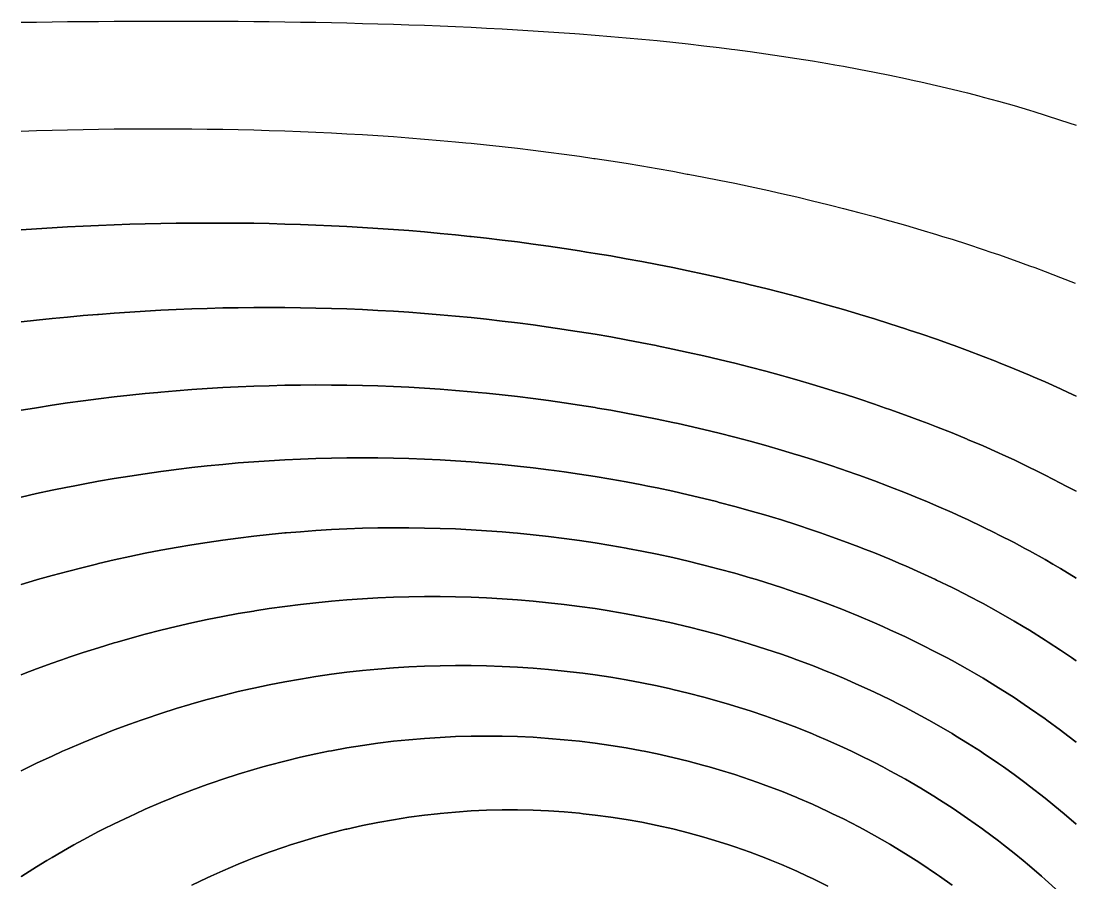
# Model space of a CAD drawing. Extents: x 1412622.5 to 1412673.9, y 4931530.8 to 4931599.9.
# Drawn here: x 1412622.45 to 1412633.95, y 4931564.62 to 4931574.02 of the extents above; entities that cross this region are included whole.
import ezdxf

# ---------------------------------------------------------------- set-up
doc = ezdxf.new("R2010")
doc.units = 0
doc.layers.add('line', color=2, linetype='CONTINUOUS')

msp = doc.modelspace()

# ---------------------------------------------------------------- linework, layer by layer
at = {"layer": 'line'}
for points in [[(1412622.454545, 4931574.003754), (1412622.623824, 4931574.006159), (1412622.793103, 4931574.008305), (1412622.962382, 4931574.010212), (1412623.131661, 4931574.011851), (1412623.30094, 4931574.013246), (1412623.470219, 4931574.014381), (1412623.639498, 4931574.015254), (1412623.808777, 4931574.015862), (1412623.978056, 4931574.016211), (1412624.147335, 4931574.016257), (1412624.316614, 4931574.016034), (1412624.485893, 4931574.015522), (1412624.655172, 4931574.014699), (1412624.824451, 4931574.013564), (1412624.99373, 4931574.012113), (1412625.163009, 4931574.010321), (1412625.332288, 4931574.008167), (1412625.501567, 4931574.00566), (1412625.670846, 4931574.00278), (1412625.840125, 4931573.999496), (1412626.009404, 4931573.995813), (1412626.178683, 4931573.991687), (1412626.347962, 4931573.987114), (1412626.517241, 4931573.982068), (1412626.68652, 4931573.976544), (1412626.855799, 4931573.97051), (1412627.025078, 4931573.963922), (1412627.194357, 4931573.956794), (1412627.363636, 4931573.949071), (1412627.532915, 4931573.940731), (1412627.702194, 4931573.931744), (1412627.871473, 4931573.922097), (1412628.040752, 4931573.911724), (1412628.210031, 4931573.900632), (1412628.37931, 4931573.888752), (1412628.497213, 4931573.879953), (1412628.548589, 4931573.876236), (1412628.717868, 4931573.863344), (1412628.887147, 4931573.849643), (1412629.056426, 4931573.835056), (1412629.225705, 4931573.819576), (1412629.394984, 4931573.803129), (1412629.564263, 4931573.7857), (1412629.733542, 4931573.76721), (1412629.902821, 4931573.747595), (1412630.0721, 4931573.726821), (1412630.203615, 4931573.70979), (1412630.241379, 4931573.705077), (1412630.410658, 4931573.683129), (1412630.579937, 4931573.659933), (1412630.749216, 4931573.635386), (1412630.918495, 4931573.609431), (1412631.087774, 4931573.581999), (1412631.257053, 4931573.552963), (1412631.331508, 4931573.539627), (1412631.426332, 4931573.523323), (1412631.595611, 4931573.492873), (1412631.76489, 4931573.460674), (1412631.934169, 4931573.426585), (1412632.103448, 4931573.390485), (1412632.197459, 4931573.369464), (1412632.272727, 4931573.353325), (1412632.442006, 4931573.315389), (1412632.611285, 4931573.275174), (1412632.780564, 4931573.232482), (1412632.905235, 4931573.199301), (1412632.949843, 4931573.18791), (1412633.119122, 4931573.142816), (1412633.288401, 4931573.09484), (1412633.45768, 4931573.043757), (1412633.50398, 4931573.029138), (1412633.626959, 4931572.991826), (1412633.796238, 4931572.937404), (1412633.965517, 4931572.879304)], [(1412622.454545, 4931572.817019), (1412622.623824, 4931572.822438), (1412622.793103, 4931572.827224), (1412622.962382, 4931572.831373), (1412623.131661, 4931572.834888), (1412623.30094, 4931572.837752), (1412623.470219, 4931572.839973), (1412623.639498, 4931572.841527), (1412623.808777, 4931572.842418), (1412623.978056, 4931572.842637), (1412624.147335, 4931572.842155), (1412624.316614, 4931572.840991), (1412624.485893, 4931572.839117), (1412624.655172, 4931572.836512), (1412624.824451, 4931572.833179), (1412624.99373, 4931572.829094), (1412625.163009, 4931572.824237), (1412625.332288, 4931572.818614), (1412625.501567, 4931572.812187), (1412625.670846, 4931572.804944), (1412625.840125, 4931572.796872), (1412626.009404, 4931572.787944), (1412626.178683, 4931572.778152), (1412626.347962, 4931572.767468), (1412626.517241, 4931572.755865), (1412626.68652, 4931572.743315), (1412626.855799, 4931572.729813), (1412627.025078, 4931572.715321), (1412627.194357, 4931572.699813), (1412627.307151, 4931572.688811), (1412627.363636, 4931572.683442), (1412627.532915, 4931572.666404), (1412627.702194, 4931572.648334), (1412627.871473, 4931572.629199), (1412628.040752, 4931572.608962), (1412628.210031, 4931572.587612), (1412628.37931, 4931572.565112), (1412628.548589, 4931572.541424), (1412628.703441, 4931572.518648), (1412628.717868, 4931572.516583), (1412628.887147, 4931572.491394), (1412629.056426, 4931572.464995), (1412629.225705, 4931572.437358), (1412629.394984, 4931572.408427), (1412629.564263, 4931572.378176), (1412629.723407, 4931572.348485), (1412629.733542, 4931572.346645), (1412629.902821, 4931572.314939), (1412630.0721, 4931572.281886), (1412630.241379, 4931572.247417), (1412630.410658, 4931572.211496), (1412630.560922, 4931572.178322), (1412630.579937, 4931572.174236), (1412630.749216, 4931572.136859), (1412630.918495, 4931572.097955), (1412631.087774, 4931572.057453), (1412631.257053, 4931572.01529), (1412631.284951, 4931572.008159), (1412631.426332, 4931571.972947), (1412631.595611, 4931571.929186), (1412631.76489, 4931571.883654), (1412631.927974, 4931571.837995), (1412631.934169, 4931571.836302), (1412632.103448, 4931571.788957), (1412632.272727, 4931571.739643), (1412632.442006, 4931571.688253), (1412632.507262, 4931571.667832), (1412632.611285, 4931571.635999), (1412632.780564, 4931571.582359), (1412632.949843, 4931571.526357), (1412633.033674, 4931571.497669), (1412633.119122, 4931571.469004), (1412633.288401, 4931571.410207), (1412633.45768, 4931571.348671), (1412633.514051, 4931571.327506), (1412633.626959, 4931571.285836), (1412633.796238, 4931571.220785), (1412633.953639, 4931571.157343)], [(1412627.351938, 4931571.667832), (1412627.194357, 4931571.684394), (1412627.025078, 4931571.700961), (1412626.855799, 4931571.716318), (1412626.68652, 4931571.730494), (1412626.517241, 4931571.743491), (1412626.347962, 4931571.755344), (1412626.178683, 4931571.766055), (1412626.009404, 4931571.775656), (1412625.840125, 4931571.784141), (1412625.670846, 4931571.791552), (1412625.501567, 4931571.797886), (1412625.332288, 4931571.80316), (1412625.163009, 4931571.807384), (1412624.99373, 4931571.810584), (1412624.824451, 4931571.812747), (1412624.655172, 4931571.813913), (1412624.485893, 4931571.814054), (1412624.316614, 4931571.813226), (1412624.147335, 4931571.811403), (1412623.978056, 4931571.8086), (1412623.808777, 4931571.804842), (1412623.639498, 4931571.800118), (1412623.470219, 4931571.794434), (1412623.30094, 4931571.787811), (1412623.131661, 4931571.78025), (1412622.962382, 4931571.771749), (1412622.793103, 4931571.762315), (1412622.623824, 4931571.751957), (1412622.454545, 4931571.74068), (1412622.623824, 4931571.751957), (1412622.793103, 4931571.762315), (1412622.962382, 4931571.771749), (1412623.131661, 4931571.78025), (1412623.30094, 4931571.787811), (1412623.470219, 4931571.794434), (1412623.639498, 4931571.800118), (1412623.808777, 4931571.804842), (1412623.978056, 4931571.8086), (1412624.147335, 4931571.811403), (1412624.316614, 4931571.813226), (1412624.485893, 4931571.814054), (1412624.655172, 4931571.813913), (1412624.824451, 4931571.812747), (1412624.99373, 4931571.810584), (1412625.163009, 4931571.807384), (1412625.332288, 4931571.80316), (1412625.501567, 4931571.797886), (1412625.670846, 4931571.791552), (1412625.840125, 4931571.784141), (1412626.009404, 4931571.775656), (1412626.178683, 4931571.766055), (1412626.347962, 4931571.755344), (1412626.517241, 4931571.743491), (1412626.68652, 4931571.730494), (1412626.855799, 4931571.716318), (1412627.025078, 4931571.700961), (1412627.194357, 4931571.684394), (1412627.351938, 4931571.667832)], [(1412627.351938, 4931571.667832), (1412627.363636, 4931571.66663), (1412627.532915, 4931571.648047), (1412627.702194, 4931571.628246), (1412627.871473, 4931571.6072), (1412628.040752, 4931571.584893), (1412628.210031, 4931571.561284), (1412628.37931, 4931571.536359), (1412628.548589, 4931571.510087), (1412628.624836, 4931571.497669), (1412628.717868, 4931571.482844), (1412628.887147, 4931571.454602), (1412629.056426, 4931571.424991), (1412629.225705, 4931571.393967), (1412629.394984, 4931571.361495), (1412629.564263, 4931571.32755), (1412629.564476, 4931571.327506), (1412629.733542, 4931571.293107), (1412629.902821, 4931571.257169), (1412630.0721, 4931571.219713), (1412630.241379, 4931571.180665), (1412630.338828, 4931571.157343), (1412630.410658, 4931571.140479), (1412630.579937, 4931571.099371), (1412630.749216, 4931571.056587), (1412630.918495, 4931571.012078), (1412631.010029, 4931570.987179), (1412631.087774, 4931570.966398), (1412631.257053, 4931570.919645), (1412631.426332, 4931570.871023), (1412631.595611, 4931570.820436), (1412631.606763, 4931570.817016), (1412631.76489, 4931570.769257), (1412631.934169, 4931570.716113), (1412632.103448, 4931570.660803), (1412632.144954, 4931570.646853), (1412632.272727, 4931570.604463), (1412632.442006, 4931570.546196), (1412632.611285, 4931570.485487), (1412632.635171, 4931570.47669), (1412632.780564, 4931570.423707), (1412632.949843, 4931570.359516), (1412633.084206, 4931570.306527), (1412633.119122, 4931570.292869), (1412633.288401, 4931570.224723), (1412633.45768, 4931570.153475), (1412633.497148, 4931570.136364), (1412633.626959, 4931570.080396), (1412633.796238, 4931570.00432), (1412633.878038, 4931569.9662), (1412633.965517, 4931569.925563)], [(1412633.965517, 4931569.925563), (1412633.878038, 4931569.9662), (1412633.796238, 4931570.00432), (1412633.626959, 4931570.080396), (1412633.497148, 4931570.136364), (1412633.45768, 4931570.153475), (1412633.288401, 4931570.224723), (1412633.119122, 4931570.292869), (1412633.084206, 4931570.306527), (1412632.949843, 4931570.359516), (1412632.780564, 4931570.423707), (1412632.635171, 4931570.47669), (1412632.611285, 4931570.485487), (1412632.442006, 4931570.546196), (1412632.272727, 4931570.604463), (1412632.144954, 4931570.646853), (1412632.103448, 4931570.660803), (1412631.934169, 4931570.716113), (1412631.76489, 4931570.769257), (1412631.606763, 4931570.817016), (1412631.595611, 4931570.820436), (1412631.426332, 4931570.871023), (1412631.257053, 4931570.919645), (1412631.087774, 4931570.966398), (1412631.010029, 4931570.987179), (1412630.918495, 4931571.012078), (1412630.749216, 4931571.056587), (1412630.579937, 4931571.099371), (1412630.410658, 4931571.140479), (1412630.338828, 4931571.157343), (1412630.241379, 4931571.180665), (1412630.0721, 4931571.219713), (1412629.902821, 4931571.257169), (1412629.733542, 4931571.293107), (1412629.564476, 4931571.327506), (1412629.564263, 4931571.32755), (1412629.394984, 4931571.361495), (1412629.225705, 4931571.393967), (1412629.056426, 4931571.424991), (1412628.887147, 4931571.454602), (1412628.717868, 4931571.482844), (1412628.624836, 4931571.497669), (1412628.548589, 4931571.510087), (1412628.37931, 4931571.536359), (1412628.210031, 4931571.561284), (1412628.040752, 4931571.584893), (1412627.871473, 4931571.6072), (1412627.702194, 4931571.628246), (1412627.532915, 4931571.648047), (1412627.363636, 4931571.66663), (1412627.351938, 4931571.667832)], [(1412623.289644, 4931570.817016), (1412623.30094, 4931570.817954), (1412623.470219, 4931570.830898), (1412623.639498, 4931570.842634), (1412623.808777, 4931570.853155), (1412623.978056, 4931570.862444), (1412624.147335, 4931570.870508), (1412624.316614, 4931570.877345), (1412624.485893, 4931570.882947), (1412624.655172, 4931570.887304), (1412624.824451, 4931570.890412), (1412624.99373, 4931570.892262), (1412625.163009, 4931570.892856), (1412625.332288, 4931570.892179), (1412625.501567, 4931570.890222), (1412625.670846, 4931570.886982), (1412625.840125, 4931570.882441), (1412626.009404, 4931570.876598), (1412626.178683, 4931570.869448), (1412626.347962, 4931570.860959), (1412626.517241, 4931570.851135), (1412626.68652, 4931570.839958), (1412626.855799, 4931570.827418), (1412626.982245, 4931570.817016), (1412627.025078, 4931570.813557), (1412627.194357, 4931570.798509), (1412627.363636, 4931570.782094), (1412627.532915, 4931570.764286), (1412627.702194, 4931570.745066), (1412627.871473, 4931570.724415), (1412628.040752, 4931570.70233), (1412628.210031, 4931570.678762), (1412628.37931, 4931570.65371), (1412628.423064, 4931570.646853), (1412628.548589, 4931570.627514), (1412628.717868, 4931570.59997), (1412628.887147, 4931570.570895), (1412629.056426, 4931570.540275), (1412629.225705, 4931570.508064), (1412629.382733, 4931570.47669), (1412629.394984, 4931570.47428), (1412629.564263, 4931570.439516), (1412629.733542, 4931570.403119), (1412629.902821, 4931570.365033), (1412630.0721, 4931570.325205), (1412630.148392, 4931570.306527), (1412630.241379, 4931570.284066), (1412630.410658, 4931570.241543), (1412630.579937, 4931570.197175), (1412630.749216, 4931570.150907), (1412630.800601, 4931570.136364), (1412630.918495, 4931570.103372), (1412631.087774, 4931570.054151), (1412631.257053, 4931570.002868), (1412631.373645, 4931569.9662), (1412631.426332, 4931569.949785), (1412631.595611, 4931569.895269), (1412631.76489, 4931569.838478), (1412631.886739, 4931569.796037), (1412631.934169, 4931569.779635), (1412632.103448, 4931569.719201), (1412632.272727, 4931569.656203), (1412632.351518, 4931569.625874), (1412632.442006, 4931569.591204), (1412632.611285, 4931569.524), (1412632.776221, 4931569.455711), (1412632.780564, 4931569.453917), (1412632.949843, 4931569.38204), (1412633.119122, 4931569.306968), (1412633.165924, 4931569.285548), (1412633.288401, 4931569.229483), (1412633.45768, 4931569.148827), (1412633.52551, 4931569.115385), (1412633.626959, 4931569.065247), (1412633.796238, 4931568.978288), (1412633.858425, 4931568.945221), (1412633.965517, 4931568.888012)], [(1412633.965517, 4931568.888012), (1412633.858425, 4931568.945221), (1412633.796238, 4931568.978288), (1412633.626959, 4931569.065247), (1412633.52551, 4931569.115385), (1412633.45768, 4931569.148827), (1412633.288401, 4931569.229483), (1412633.165924, 4931569.285548), (1412633.119122, 4931569.306968), (1412632.949843, 4931569.38204), (1412632.780564, 4931569.453917), (1412632.776221, 4931569.455711), (1412632.611285, 4931569.524), (1412632.442006, 4931569.591204), (1412632.351518, 4931569.625874), (1412632.272727, 4931569.656203), (1412632.103448, 4931569.719201), (1412631.934169, 4931569.779635), (1412631.886739, 4931569.796037), (1412631.76489, 4931569.838478), (1412631.595611, 4931569.895269), (1412631.426332, 4931569.949785), (1412631.373645, 4931569.9662), (1412631.257053, 4931570.002868), (1412631.087774, 4931570.054151), (1412630.918495, 4931570.103372), (1412630.800601, 4931570.136364), (1412630.749216, 4931570.150907), (1412630.579937, 4931570.197175), (1412630.410658, 4931570.241543), (1412630.241379, 4931570.284066), (1412630.148392, 4931570.306527), (1412630.0721, 4931570.325205), (1412629.902821, 4931570.365033), (1412629.733542, 4931570.403119), (1412629.564263, 4931570.439516), (1412629.394984, 4931570.47428), (1412629.382733, 4931570.47669), (1412629.225705, 4931570.508064), (1412629.056426, 4931570.540275), (1412628.887147, 4931570.570895), (1412628.717868, 4931570.59997), (1412628.548589, 4931570.627514), (1412628.423064, 4931570.646853), (1412628.37931, 4931570.65371), (1412628.210031, 4931570.678762), (1412628.040752, 4931570.70233), (1412627.871473, 4931570.724415), (1412627.702194, 4931570.745066), (1412627.532915, 4931570.764286), (1412627.363636, 4931570.782094), (1412627.194357, 4931570.798509), (1412627.025078, 4931570.813557), (1412626.982245, 4931570.817016), (1412626.855799, 4931570.827418), (1412626.68652, 4931570.839958), (1412626.517241, 4931570.851135), (1412626.347962, 4931570.860959), (1412626.178683, 4931570.869448), (1412626.009404, 4931570.876598), (1412625.840125, 4931570.882441), (1412625.670846, 4931570.886982), (1412625.501567, 4931570.890222), (1412625.332288, 4931570.892179), (1412625.163009, 4931570.892856), (1412624.99373, 4931570.892262), (1412624.824451, 4931570.890412), (1412624.655172, 4931570.887304), (1412624.485893, 4931570.882947), (1412624.316614, 4931570.877345), (1412624.147335, 4931570.870508), (1412623.978056, 4931570.862444), (1412623.808777, 4931570.853155), (1412623.639498, 4931570.842634), (1412623.470219, 4931570.830898), (1412623.30094, 4931570.817954), (1412623.289644, 4931570.817016)], [(1412623.289644, 4931570.817016), (1412623.131661, 4931570.803911), (1412622.962382, 4931570.788685), (1412622.793103, 4931570.772245), (1412622.623824, 4931570.754599), (1412622.454545, 4931570.735761), (1412622.623824, 4931570.754599), (1412622.793103, 4931570.772245), (1412622.962382, 4931570.788685), (1412623.131661, 4931570.803911), (1412623.289644, 4931570.817016)], [(1412623.946192, 4931569.9662), (1412623.978056, 4931569.969202), (1412624.147335, 4931569.983792), (1412624.316614, 4931569.996878), (1412624.485893, 4931570.00847), (1412624.655172, 4931570.018575), (1412624.824451, 4931570.027175), (1412624.99373, 4931570.034276), (1412625.163009, 4931570.039884), (1412625.332288, 4931570.043971), (1412625.501567, 4931570.046555), (1412625.670846, 4931570.047617), (1412625.840125, 4931570.047166), (1412626.009404, 4931570.045189), (1412626.178683, 4931570.041677), (1412626.347962, 4931570.036629), (1412626.517241, 4931570.030038), (1412626.68652, 4931570.021887), (1412626.855799, 4931570.012168), (1412627.025078, 4931570.000889), (1412627.194357, 4931569.988012), (1412627.363636, 4931569.973545), (1412627.440834, 4931569.9662), (1412627.532915, 4931569.957562), (1412627.702194, 4931569.940085), (1412627.871473, 4931569.920986), (1412628.040752, 4931569.900257), (1412628.210031, 4931569.87788), (1412628.37931, 4931569.85384), (1412628.548589, 4931569.828102), (1412628.717868, 4931569.80064), (1412628.744582, 4931569.796037), (1412628.887147, 4931569.771765), (1412629.056426, 4931569.741226), (1412629.225705, 4931569.708917), (1412629.394984, 4931569.674804), (1412629.564263, 4931569.638843), (1412629.622441, 4931569.625874), (1412629.733542, 4931569.601351), (1412629.902821, 4931569.562145), (1412630.0721, 4931569.521015), (1412630.241379, 4931569.477884), (1412630.324744, 4931569.455711), (1412630.410658, 4931569.433035), (1412630.579937, 4931569.386426), (1412630.749216, 4931569.337685), (1412630.918495, 4931569.286743), (1412630.922328, 4931569.285548), (1412631.087774, 4931569.234235), (1412631.257053, 4931569.179425), (1412631.426332, 4931569.122199), (1412631.445817, 4931569.115385), (1412631.595611, 4931569.063156), (1412631.76489, 4931569.001638), (1412631.913827, 4931568.945221), (1412631.934169, 4931568.937526), (1412632.103448, 4931568.871347), (1412632.272727, 4931568.802277), (1412632.337136, 4931568.775058), (1412632.442006, 4931568.730692), (1412632.611285, 4931568.656275), (1412632.723699, 4931568.604895), (1412632.780564, 4931568.578826), (1412632.949843, 4931568.498506), (1412633.078874, 4931568.434732), (1412633.119122, 4931568.414735), (1412633.288401, 4931568.327817), (1412633.406715, 4931568.264569), (1412633.45768, 4931568.237128), (1412633.626959, 4931568.142823), (1412633.710677, 4931568.094406), (1412633.796238, 4931568.044461), (1412633.965517, 4931567.941817)], [(1412633.965517, 4931567.941817), (1412633.796238, 4931568.044461), (1412633.710677, 4931568.094406), (1412633.626959, 4931568.142823), (1412633.45768, 4931568.237128), (1412633.406715, 4931568.264569), (1412633.288401, 4931568.327817), (1412633.119122, 4931568.414735), (1412633.078874, 4931568.434732), (1412632.949843, 4931568.498506), (1412632.780564, 4931568.578826), (1412632.723699, 4931568.604895), (1412632.611285, 4931568.656275), (1412632.442006, 4931568.730692), (1412632.337136, 4931568.775058), (1412632.272727, 4931568.802277), (1412632.103448, 4931568.871347), (1412631.934169, 4931568.937526), (1412631.913827, 4931568.945221), (1412631.76489, 4931569.001638), (1412631.595611, 4931569.063156), (1412631.445817, 4931569.115385), (1412631.426332, 4931569.122199), (1412631.257053, 4931569.179425), (1412631.087774, 4931569.234235), (1412630.922328, 4931569.285548), (1412630.918495, 4931569.286743), (1412630.749216, 4931569.337685), (1412630.579937, 4931569.386426), (1412630.410658, 4931569.433035), (1412630.324744, 4931569.455711), (1412630.241379, 4931569.477884), (1412630.0721, 4931569.521015), (1412629.902821, 4931569.562145), (1412629.733542, 4931569.601351), (1412629.622441, 4931569.625874), (1412629.564263, 4931569.638843), (1412629.394984, 4931569.674804), (1412629.225705, 4931569.708917), (1412629.056426, 4931569.741226), (1412628.887147, 4931569.771765), (1412628.744582, 4931569.796037), (1412628.717868, 4931569.80064), (1412628.548589, 4931569.828102), (1412628.37931, 4931569.85384), (1412628.210031, 4931569.87788), (1412628.040752, 4931569.900257), (1412627.871473, 4931569.920986), (1412627.702194, 4931569.940085), (1412627.532915, 4931569.957562), (1412627.440834, 4931569.9662), (1412627.363636, 4931569.973545), (1412627.194357, 4931569.988012), (1412627.025078, 4931570.000889), (1412626.855799, 4931570.012168), (1412626.68652, 4931570.021887), (1412626.517241, 4931570.030038), (1412626.347962, 4931570.036629), (1412626.178683, 4931570.041677), (1412626.009404, 4931570.045189), (1412625.840125, 4931570.047166), (1412625.670846, 4931570.047617), (1412625.501567, 4931570.046555), (1412625.332288, 4931570.043971), (1412625.163009, 4931570.039884), (1412624.99373, 4931570.034276), (1412624.824451, 4931570.027175), (1412624.655172, 4931570.018575), (1412624.485893, 4931570.00847), (1412624.316614, 4931569.996878), (1412624.147335, 4931569.983792), (1412623.978056, 4931569.969202), (1412623.946192, 4931569.9662)], [(1412623.946192, 4931569.9662), (1412623.808777, 4931569.953217), (1412623.639498, 4931569.935749), (1412623.470219, 4931569.91681), (1412623.30094, 4931569.896376), (1412623.131661, 4931569.874452), (1412622.962382, 4931569.851056), (1412622.793103, 4931569.826174), (1412622.623824, 4931569.799809), (1412622.600677, 4931569.796037), (1412622.454545, 4931569.772047), (1412622.600677, 4931569.796037), (1412622.623824, 4931569.799809), (1412622.793103, 4931569.826174), (1412622.962382, 4931569.851056), (1412623.131661, 4931569.874452), (1412623.30094, 4931569.896376), (1412623.470219, 4931569.91681), (1412623.639498, 4931569.935749), (1412623.808777, 4931569.953217), (1412623.946192, 4931569.9662)], [(1412624.06704, 4931569.115385), (1412624.147335, 4931569.125831), (1412624.316614, 4931569.146189), (1412624.485893, 4931569.164793), (1412624.655172, 4931569.181612), (1412624.824451, 4931569.196669), (1412624.99373, 4931569.209961), (1412625.163009, 4931569.221484), (1412625.332288, 4931569.231228), (1412625.501567, 4931569.23921), (1412625.670846, 4931569.245426), (1412625.840125, 4931569.249866), (1412626.009404, 4931569.252535), (1412626.178683, 4931569.253427), (1412626.347962, 4931569.252544), (1412626.517241, 4931569.249877), (1412626.68652, 4931569.245431), (1412626.855799, 4931569.239189), (1412627.025078, 4931569.231154), (1412627.194357, 4931569.221308), (1412627.363636, 4931569.209653), (1412627.532915, 4931569.196181), (1412627.702194, 4931569.18087), (1412627.871473, 4931569.163705), (1412628.040752, 4931569.144675), (1412628.210031, 4931569.123775), (1412628.272243, 4931569.115385), (1412628.37931, 4931569.101069), (1412628.548589, 4931569.076532), (1412628.717868, 4931569.050079), (1412628.887147, 4931569.021669), (1412629.056426, 4931568.991287), (1412629.225705, 4931568.958892), (1412629.292986, 4931568.945221), (1412629.394984, 4931568.924628), (1412629.564263, 4931568.888411), (1412629.733542, 4931568.850099), (1412629.902821, 4931568.809638), (1412630.040176, 4931568.775058), (1412630.0721, 4931568.767055), (1412630.241379, 4931568.722521), (1412630.410658, 4931568.675712), (1412630.579937, 4931568.626554), (1412630.651276, 4931568.604895), (1412630.749216, 4931568.575216), (1412630.918495, 4931568.521585), (1412631.087774, 4931568.465406), (1412631.176387, 4931568.434732), (1412631.257053, 4931568.406803), (1412631.426332, 4931568.345727), (1412631.595611, 4931568.281842), (1412631.639679, 4931568.264569), (1412631.76489, 4931568.215372), (1412631.934169, 4931568.146008), (1412632.055, 4931568.094406), (1412632.103448, 4931568.073628), (1412632.272727, 4931567.998319), (1412632.43211, 4931567.924242), (1412632.442006, 4931567.919615), (1412632.611285, 4931567.837781), (1412632.776923, 4931567.754079), (1412632.780564, 4931567.752225), (1412632.949843, 4931567.663214), (1412633.094303, 4931567.583916), (1412633.119122, 4931567.57016), (1412633.288401, 4931567.473172), (1412633.388123, 4931567.413753), (1412633.45768, 4931567.371829), (1412633.626959, 4931567.265965), (1412633.661575, 4931567.24359), (1412633.796238, 4931567.155376), (1412633.916657, 4931567.073427), (1412633.965517, 4931567.03969)], [(1412633.965517, 4931567.03969), (1412633.916657, 4931567.073427), (1412633.796238, 4931567.155376), (1412633.661575, 4931567.24359), (1412633.626959, 4931567.265965), (1412633.45768, 4931567.371829), (1412633.388123, 4931567.413753), (1412633.288401, 4931567.473172), (1412633.119122, 4931567.57016), (1412633.094303, 4931567.583916), (1412632.949843, 4931567.663214), (1412632.780564, 4931567.752225), (1412632.776923, 4931567.754079), (1412632.611285, 4931567.837781), (1412632.442006, 4931567.919615), (1412632.43211, 4931567.924242), (1412632.272727, 4931567.998319), (1412632.103448, 4931568.073628), (1412632.055, 4931568.094406), (1412631.934169, 4931568.146008), (1412631.76489, 4931568.215372), (1412631.639679, 4931568.264569), (1412631.595611, 4931568.281842), (1412631.426332, 4931568.345727), (1412631.257053, 4931568.406803), (1412631.176387, 4931568.434732), (1412631.087774, 4931568.465406), (1412630.918495, 4931568.521585), (1412630.749216, 4931568.575216), (1412630.651276, 4931568.604895), (1412630.579937, 4931568.626554), (1412630.410658, 4931568.675712), (1412630.241379, 4931568.722521), (1412630.0721, 4931568.767055), (1412630.040176, 4931568.775058), (1412629.902821, 4931568.809638), (1412629.733542, 4931568.850099), (1412629.564263, 4931568.888411), (1412629.394984, 4931568.924628), (1412629.292986, 4931568.945221), (1412629.225705, 4931568.958892), (1412629.056426, 4931568.991287), (1412628.887147, 4931569.021669), (1412628.717868, 4931569.050079), (1412628.548589, 4931569.076532), (1412628.37931, 4931569.101069), (1412628.272243, 4931569.115385), (1412628.210031, 4931569.123775), (1412628.040752, 4931569.144675), (1412627.871473, 4931569.163705), (1412627.702194, 4931569.18087), (1412627.532915, 4931569.196181), (1412627.363636, 4931569.209653), (1412627.194357, 4931569.221308), (1412627.025078, 4931569.231154), (1412626.855799, 4931569.239189), (1412626.68652, 4931569.245431), (1412626.517241, 4931569.249877), (1412626.347962, 4931569.252544), (1412626.178683, 4931569.253427), (1412626.009404, 4931569.252535), (1412625.840125, 4931569.249866), (1412625.670846, 4931569.245426), (1412625.501567, 4931569.23921), (1412625.332288, 4931569.231228), (1412625.163009, 4931569.221484), (1412624.99373, 4931569.209961), (1412624.824451, 4931569.196669), (1412624.655172, 4931569.181612), (1412624.485893, 4931569.164793), (1412624.316614, 4931569.146189), (1412624.147335, 4931569.125831), (1412624.06704, 4931569.115385)], [(1412624.06704, 4931569.115385), (1412623.978056, 4931569.103713), (1412623.808777, 4931569.07983), (1412623.639498, 4931569.054177), (1412623.470219, 4931569.026744), (1412623.30094, 4931568.997524), (1412623.131661, 4931568.966544), (1412623.021122, 4931568.945221), (1412622.962382, 4931568.933763), (1412622.793103, 4931568.899205), (1412622.623824, 4931568.862853), (1412622.454545, 4931568.824716), (1412622.623824, 4931568.862853), (1412622.793103, 4931568.899205), (1412622.962382, 4931568.933763), (1412623.021122, 4931568.945221), (1412623.131661, 4931568.966544), (1412623.30094, 4931568.997524), (1412623.470219, 4931569.026744), (1412623.639498, 4931569.054177), (1412623.808777, 4931569.07983), (1412623.978056, 4931569.103713), (1412624.06704, 4931569.115385)], [(1412625.348342, 4931568.434732), (1412625.332288, 4931568.43337), (1412625.163009, 4931568.417056), (1412624.99373, 4931568.398674), (1412624.824451, 4931568.378211), (1412624.655172, 4931568.35568), (1412624.485893, 4931568.331077), (1412624.316614, 4931568.304391), (1412624.147335, 4931568.27563), (1412624.086217, 4931568.264569), (1412623.978056, 4931568.244729), (1412623.808777, 4931568.211692), (1412623.639498, 4931568.176566), (1412623.470219, 4931568.139332), (1412623.30094, 4931568.100009), (1412623.277813, 4931568.094406), (1412623.131661, 4931568.058435), (1412622.962382, 4931568.014723), (1412622.793103, 4931567.968899), (1412622.635262, 4931567.924242), (1412622.623824, 4931567.92095), (1412622.454545, 4931567.870647), (1412622.623824, 4931567.92095), (1412622.635262, 4931567.924242), (1412622.793103, 4931567.968899), (1412622.962382, 4931568.014723), (1412623.131661, 4931568.058435), (1412623.277813, 4931568.094406), (1412623.30094, 4931568.100009), (1412623.470219, 4931568.139332), (1412623.639498, 4931568.176566), (1412623.808777, 4931568.211692), (1412623.978056, 4931568.244729), (1412624.086217, 4931568.264569), (1412624.147335, 4931568.27563), (1412624.316614, 4931568.304391), (1412624.485893, 4931568.331077), (1412624.655172, 4931568.35568), (1412624.824451, 4931568.378211), (1412624.99373, 4931568.398674), (1412625.163009, 4931568.417056), (1412625.332288, 4931568.43337), (1412625.348342, 4931568.434732)], [(1412625.348342, 4931568.434732), (1412625.501567, 4931568.447612), (1412625.670846, 4931568.459794), (1412625.840125, 4931568.46992), (1412626.009404, 4931568.477982), (1412626.178683, 4931568.483988), (1412626.347962, 4931568.487939), (1412626.517241, 4931568.489834), (1412626.68652, 4931568.489664), (1412626.855799, 4931568.487436), (1412627.025078, 4931568.483133), (1412627.194357, 4931568.476765), (1412627.363636, 4931568.468308), (1412627.532915, 4931568.457777), (1412627.702194, 4931568.445141), (1412627.82152, 4931568.434732), (1412627.871473, 4931568.430398), (1412628.040752, 4931568.413572), (1412628.210031, 4931568.394624), (1412628.37931, 4931568.373531), (1412628.548589, 4931568.350271), (1412628.717868, 4931568.324828), (1412628.887147, 4931568.29717), (1412629.056426, 4931568.267275), (1412629.070667, 4931568.264569), (1412629.225705, 4931568.235188), (1412629.394984, 4931568.200829), (1412629.564263, 4931568.16413), (1412629.733542, 4931568.125063), (1412629.858689, 4931568.094406), (1412629.902821, 4931568.083602), (1412630.0721, 4931568.039775), (1412630.241379, 4931567.993443), (1412630.410658, 4931567.944521), (1412630.477416, 4931567.924242), (1412630.579937, 4931567.893051), (1412630.749216, 4931567.838927), (1412630.918495, 4931567.782029), (1412630.997903, 4931567.754079), (1412631.087774, 4931567.722334), (1412631.257053, 4931567.659761), (1412631.426332, 4931567.594141), (1412631.451659, 4931567.583916), (1412631.595611, 4931567.52547), (1412631.76489, 4931567.453558), (1412631.854742, 4931567.413753), (1412631.934169, 4931567.378306), (1412632.103448, 4931567.299591), (1412632.21889, 4931567.24359), (1412632.272727, 4931567.217237), (1412632.442006, 4931567.131125), (1412632.550848, 4931567.073427), (1412632.611285, 4931567.041044), (1412632.780564, 4931566.946829), (1412632.855893, 4931566.903263), (1412632.949843, 4931566.84826), (1412633.119122, 4931566.745136), (1412633.13823, 4931566.7331), (1412633.288401, 4931566.637204), (1412633.400238, 4931566.562937), (1412633.45768, 4931566.524225), (1412633.626959, 4931566.405942), (1412633.645209, 4931566.392774), (1412633.796238, 4931566.282017), (1412633.874411, 4931566.222611), (1412633.965517, 4931566.152191)], [(1412633.965517, 4931566.152191), (1412633.874411, 4931566.222611), (1412633.796238, 4931566.282017), (1412633.645209, 4931566.392774), (1412633.626959, 4931566.405942), (1412633.45768, 4931566.524225), (1412633.400238, 4931566.562937), (1412633.288401, 4931566.637204), (1412633.13823, 4931566.7331), (1412633.119122, 4931566.745136), (1412632.949843, 4931566.84826), (1412632.855893, 4931566.903263), (1412632.780564, 4931566.946829), (1412632.611285, 4931567.041044), (1412632.550848, 4931567.073427), (1412632.442006, 4931567.131125), (1412632.272727, 4931567.217237), (1412632.21889, 4931567.24359), (1412632.103448, 4931567.299591), (1412631.934169, 4931567.378306), (1412631.854742, 4931567.413753), (1412631.76489, 4931567.453558), (1412631.595611, 4931567.52547), (1412631.451659, 4931567.583916), (1412631.426332, 4931567.594141), (1412631.257053, 4931567.659761), (1412631.087774, 4931567.722334), (1412630.997903, 4931567.754079), (1412630.918495, 4931567.782029), (1412630.749216, 4931567.838927), (1412630.579937, 4931567.893051), (1412630.477416, 4931567.924242), (1412630.410658, 4931567.944521), (1412630.241379, 4931567.993443), (1412630.0721, 4931568.039775), (1412629.902821, 4931568.083602), (1412629.858689, 4931568.094406), (1412629.733542, 4931568.125063), (1412629.564263, 4931568.16413), (1412629.394984, 4931568.200829), (1412629.225705, 4931568.235188), (1412629.070667, 4931568.264569), (1412629.056426, 4931568.267275), (1412628.887147, 4931568.29717), (1412628.717868, 4931568.324828), (1412628.548589, 4931568.350271), (1412628.37931, 4931568.373531), (1412628.210031, 4931568.394624), (1412628.040752, 4931568.413572), (1412627.871473, 4931568.430398), (1412627.82152, 4931568.434732), (1412627.702194, 4931568.445141), (1412627.532915, 4931568.457777), (1412627.363636, 4931568.468308), (1412627.194357, 4931568.476765), (1412627.025078, 4931568.483133), (1412626.855799, 4931568.487436), (1412626.68652, 4931568.489664), (1412626.517241, 4931568.489834), (1412626.347962, 4931568.487939), (1412626.178683, 4931568.483988), (1412626.009404, 4931568.477982), (1412625.840125, 4931568.46992), (1412625.670846, 4931568.459794), (1412625.501567, 4931568.447612), (1412625.348342, 4931568.434732)], [(1412625.004466, 4931567.583916), (1412625.163009, 4931567.608525), (1412625.332288, 4931567.63242), (1412625.501567, 4931567.653915), (1412625.670846, 4931567.673021), (1412625.840125, 4931567.689736), (1412626.009404, 4931567.704057), (1412626.178683, 4931567.715998), (1412626.347962, 4931567.725543), (1412626.517241, 4931567.732717), (1412626.68652, 4931567.737519), (1412626.855799, 4931567.739925), (1412627.025078, 4931567.739956), (1412627.194357, 4931567.737603), (1412627.363636, 4931567.732872), (1412627.532915, 4931567.725739), (1412627.702194, 4931567.716213), (1412627.871473, 4931567.704282), (1412628.040752, 4931567.689938), (1412628.210031, 4931567.67316), (1412628.37931, 4931567.653938), (1412628.548589, 4931567.632254), (1412628.717868, 4931567.608083), (1412628.871184, 4931567.583916), (1412628.887147, 4931567.581399), (1412629.056426, 4931567.552124), (1412629.225705, 4931567.520297), (1412629.394984, 4931567.485861), (1412629.564263, 4931567.448796), (1412629.713504, 4931567.413753), (1412629.733542, 4931567.409035), (1412629.902821, 4931567.366473), (1412630.0721, 4931567.321137), (1412630.241379, 4931567.272977), (1412630.338903, 4931567.24359), (1412630.410658, 4931567.221863), (1412630.579937, 4931567.167725), (1412630.749216, 4931567.110543), (1412630.853581, 4931567.073427), (1412630.918495, 4931567.050186), (1412631.087774, 4931566.986528), (1412631.257053, 4931566.919574), (1412631.296462, 4931566.903263), (1412631.426332, 4931566.849052), (1412631.595611, 4931566.774969), (1412631.687086, 4931566.7331), (1412631.76489, 4931566.697129), (1412631.934169, 4931566.615379), (1412632.038122, 4931566.562937), (1412632.103448, 4931566.529602), (1412632.272727, 4931566.439572), (1412632.357152, 4931566.392774), (1412632.442006, 4931566.34513), (1412632.611285, 4931566.246108), (1412632.649978, 4931566.222611), (1412632.780564, 4931566.142171), (1412632.920403, 4931566.052448), (1412632.949843, 4931566.033273), (1412633.119122, 4931565.918982), (1412633.171526, 4931565.882284), (1412633.288401, 4931565.799099), (1412633.406154, 4931565.712121), (1412633.45768, 4931565.673414), (1412633.626555, 4931565.541958), (1412633.626959, 4931565.541638), (1412633.796238, 4931565.403261), (1412633.833474, 4931565.371795), (1412633.965517, 4931565.258151)], [(1412633.965517, 4931565.258151), (1412633.833474, 4931565.371795), (1412633.796238, 4931565.403261), (1412633.626959, 4931565.541638), (1412633.626555, 4931565.541958), (1412633.45768, 4931565.673414), (1412633.406154, 4931565.712121), (1412633.288401, 4931565.799099), (1412633.171526, 4931565.882284), (1412633.119122, 4931565.918982), (1412632.949843, 4931566.033273), (1412632.920403, 4931566.052448), (1412632.780564, 4931566.142171), (1412632.649978, 4931566.222611), (1412632.611285, 4931566.246108), (1412632.442006, 4931566.34513), (1412632.357152, 4931566.392774), (1412632.272727, 4931566.439572), (1412632.103448, 4931566.529602), (1412632.038122, 4931566.562937), (1412631.934169, 4931566.615379), (1412631.76489, 4931566.697129), (1412631.687086, 4931566.7331), (1412631.595611, 4931566.774969), (1412631.426332, 4931566.849052), (1412631.296462, 4931566.903263), (1412631.257053, 4931566.919574), (1412631.087774, 4931566.986528), (1412630.918495, 4931567.050186), (1412630.853581, 4931567.073427), (1412630.749216, 4931567.110543), (1412630.579937, 4931567.167725), (1412630.410658, 4931567.221863), (1412630.338903, 4931567.24359), (1412630.241379, 4931567.272977), (1412630.0721, 4931567.321137), (1412629.902821, 4931567.366473), (1412629.733542, 4931567.409035), (1412629.713504, 4931567.413753), (1412629.564263, 4931567.448796), (1412629.394984, 4931567.485861), (1412629.225705, 4931567.520297), (1412629.056426, 4931567.552124), (1412628.887147, 4931567.581399), (1412628.871184, 4931567.583916), (1412628.717868, 4931567.608083), (1412628.548589, 4931567.632254), (1412628.37931, 4931567.653938), (1412628.210031, 4931567.67316), (1412628.040752, 4931567.689938), (1412627.871473, 4931567.704282), (1412627.702194, 4931567.716213), (1412627.532915, 4931567.725739), (1412627.363636, 4931567.732872), (1412627.194357, 4931567.737603), (1412627.025078, 4931567.739956), (1412626.855799, 4931567.739925), (1412626.68652, 4931567.737519), (1412626.517241, 4931567.732717), (1412626.347962, 4931567.725543), (1412626.178683, 4931567.715998), (1412626.009404, 4931567.704057), (1412625.840125, 4931567.689736), (1412625.670846, 4931567.673021), (1412625.501567, 4931567.653915), (1412625.332288, 4931567.63242), (1412625.163009, 4931567.608525), (1412625.004466, 4931567.583916)], [(1412625.004466, 4931567.583916), (1412624.99373, 4931567.582224), (1412624.824451, 4931567.553353), (1412624.655172, 4931567.522062), (1412624.485893, 4931567.488339), (1412624.316614, 4931567.452191), (1412624.147971, 4931567.413753), (1412624.147335, 4931567.413606), (1412623.978056, 4931567.372286), (1412623.808777, 4931567.328514), (1412623.639498, 4931567.2823), (1412623.504558, 4931567.24359), (1412623.470219, 4931567.233541), (1412623.30094, 4931567.181988), (1412623.131661, 4931567.127968), (1412622.968109, 4931567.073427), (1412622.962382, 4931567.071476), (1412622.793103, 4931567.01199), (1412622.623824, 4931566.950039), (1412622.500487, 4931566.903263), (1412622.454545, 4931566.88545), (1412622.500487, 4931566.903263), (1412622.623824, 4931566.950039), (1412622.793103, 4931567.01199), (1412622.962382, 4931567.071476), (1412622.968109, 4931567.073427), (1412623.131661, 4931567.127968), (1412623.30094, 4931567.181988), (1412623.470219, 4931567.233541), (1412623.504558, 4931567.24359), (1412623.639498, 4931567.2823), (1412623.808777, 4931567.328514), (1412623.978056, 4931567.372286), (1412624.147335, 4931567.413606), (1412624.147971, 4931567.413753), (1412624.316614, 4931567.452191), (1412624.485893, 4931567.488339), (1412624.655172, 4931567.522062), (1412624.824451, 4931567.553353), (1412624.99373, 4931567.582224), (1412625.004466, 4931567.583916)], [(1412625.924091, 4931566.903263), (1412626.009404, 4931566.914093), (1412626.178683, 4931566.932929), (1412626.347962, 4931566.94901), (1412626.517241, 4931566.962342), (1412626.68652, 4931566.972936), (1412626.855799, 4931566.980773), (1412627.025078, 4931566.985871), (1412627.194357, 4931566.988235), (1412627.363636, 4931566.987844), (1412627.532915, 4931566.984704), (1412627.702194, 4931566.978813), (1412627.871473, 4931566.970159), (1412628.040752, 4931566.958744), (1412628.210031, 4931566.944541), (1412628.37931, 4931566.927556), (1412628.548589, 4931566.907755), (1412628.582112, 4931566.903263), (1412628.717868, 4931566.885005), (1412628.887147, 4931566.859361), (1412629.056426, 4931566.830832), (1412629.225705, 4931566.799381), (1412629.394984, 4931566.764991), (1412629.539349, 4931566.7331), (1412629.564263, 4931566.727564), (1412629.733542, 4931566.686892), (1412629.902821, 4931566.643133), (1412630.0721, 4931566.596233), (1412630.184664, 4931566.562937), (1412630.241379, 4931566.546031), (1412630.410658, 4931566.49233), (1412630.579937, 4931566.435301), (1412630.699116, 4931566.392774), (1412630.749216, 4931566.374728), (1412630.918495, 4931566.31036), (1412631.087774, 4931566.242402), (1412631.134665, 4931566.222611), (1412631.257053, 4931566.170384), (1412631.426332, 4931566.094426), (1412631.515511, 4931566.052448), (1412631.595611, 4931566.014275), (1412631.76489, 4931565.929765), (1412631.855768, 4931565.882284), (1412631.934169, 4931565.840762), (1412632.103448, 4931565.747075), (1412632.163993, 4931565.712121), (1412632.272727, 4931565.648419), (1412632.442006, 4931565.54485), (1412632.446559, 4931565.541958), (1412632.611285, 4931565.435664), (1412632.7063, 4931565.371795), (1412632.780564, 4931565.321055), (1412632.948604, 4931565.201632), (1412632.949843, 4931565.200736), (1412633.119122, 4931565.074065), (1412633.174002, 4931565.031469), (1412633.288401, 4931564.941103), (1412633.385933, 4931564.861305), (1412633.45768, 4931564.801545), (1412633.58584, 4931564.691142), (1412633.626959, 4931564.655076), (1412633.774996, 4931564.520979)], [(1412633.774996, 4931564.520979), (1412633.626959, 4931564.655076), (1412633.58584, 4931564.691142), (1412633.45768, 4931564.801545), (1412633.385933, 4931564.861305), (1412633.288401, 4931564.941103), (1412633.174002, 4931565.031469), (1412633.119122, 4931565.074065), (1412632.949843, 4931565.200736), (1412632.948604, 4931565.201632), (1412632.780564, 4931565.321055), (1412632.7063, 4931565.371795), (1412632.611285, 4931565.435664), (1412632.446559, 4931565.541958), (1412632.442006, 4931565.54485), (1412632.272727, 4931565.648419), (1412632.163993, 4931565.712121), (1412632.103448, 4931565.747075), (1412631.934169, 4931565.840762), (1412631.855768, 4931565.882284), (1412631.76489, 4931565.929765), (1412631.595611, 4931566.014275), (1412631.515511, 4931566.052448), (1412631.426332, 4931566.094426), (1412631.257053, 4931566.170384), (1412631.134665, 4931566.222611), (1412631.087774, 4931566.242402), (1412630.918495, 4931566.31036), (1412630.749216, 4931566.374728), (1412630.699116, 4931566.392774), (1412630.579937, 4931566.435301), (1412630.410658, 4931566.49233), (1412630.241379, 4931566.546031), (1412630.184664, 4931566.562937), (1412630.0721, 4931566.596233), (1412629.902821, 4931566.643133), (1412629.733542, 4931566.686892), (1412629.564263, 4931566.727564), (1412629.539349, 4931566.7331), (1412629.394984, 4931566.764991), (1412629.225705, 4931566.799381), (1412629.056426, 4931566.830832), (1412628.887147, 4931566.859361), (1412628.717868, 4931566.885005), (1412628.582112, 4931566.903263), (1412628.548589, 4931566.907755), (1412628.37931, 4931566.927556), (1412628.210031, 4931566.944541), (1412628.040752, 4931566.958744), (1412627.871473, 4931566.970159), (1412627.702194, 4931566.978813), (1412627.532915, 4931566.984704), (1412627.363636, 4931566.987844), (1412627.194357, 4931566.988235), (1412627.025078, 4931566.985871), (1412626.855799, 4931566.980773), (1412626.68652, 4931566.972936), (1412626.517241, 4931566.962342), (1412626.347962, 4931566.94901), (1412626.178683, 4931566.932929), (1412626.009404, 4931566.914093), (1412625.924091, 4931566.903263)], [(1412625.924091, 4931566.903263), (1412625.840125, 4931566.892412), (1412625.670846, 4931566.867837), (1412625.501567, 4931566.840479), (1412625.332288, 4931566.81033), (1412625.163009, 4931566.777383), (1412624.99373, 4931566.741638), (1412624.955933, 4931566.7331), (1412624.824451, 4931566.702769), (1412624.655172, 4931566.66098), (1412624.485893, 4931566.616358), (1412624.316614, 4931566.568912), (1412624.296308, 4931566.562937), (1412624.147335, 4931566.518101), (1412623.978056, 4931566.464377), (1412623.808777, 4931566.407795), (1412623.76563, 4931566.392774), (1412623.639498, 4931566.347795), (1412623.470219, 4931566.284754), (1412623.310528, 4931566.222611), (1412623.30094, 4931566.218785), (1412623.131661, 4931566.149117), (1412622.962382, 4931566.076587), (1412622.907741, 4931566.052448), (1412622.793103, 4931566.000479), (1412622.623824, 4931565.92119), (1412622.543116, 4931565.882284), (1412622.454545, 4931565.838441), (1412622.543116, 4931565.882284), (1412622.623824, 4931565.92119), (1412622.793103, 4931566.000479), (1412622.907741, 4931566.052448), (1412622.962382, 4931566.076587), (1412623.131661, 4931566.149117), (1412623.30094, 4931566.218785), (1412623.310528, 4931566.222611), (1412623.470219, 4931566.284754), (1412623.639498, 4931566.347795), (1412623.76563, 4931566.392774), (1412623.808777, 4931566.407795), (1412623.978056, 4931566.464377), (1412624.147335, 4931566.518101), (1412624.296308, 4931566.562937), (1412624.316614, 4931566.568912), (1412624.485893, 4931566.616358), (1412624.655172, 4931566.66098), (1412624.824451, 4931566.702769), (1412624.955933, 4931566.7331), (1412624.99373, 4931566.741638), (1412625.163009, 4931566.777383), (1412625.332288, 4931566.81033), (1412625.501567, 4931566.840479), (1412625.670846, 4931566.867837), (1412625.840125, 4931566.892412), (1412625.924091, 4931566.903263)], [(1412625.810319, 4931566.052448), (1412625.840125, 4931566.058342), (1412626.009404, 4931566.088847), (1412626.178683, 4931566.116148), (1412626.347962, 4931566.140227), (1412626.517241, 4931566.161102), (1412626.68652, 4931566.178759), (1412626.855799, 4931566.193214), (1412627.025078, 4931566.204465), (1412627.194357, 4931566.212506), (1412627.363636, 4931566.217351), (1412627.532915, 4931566.218987), (1412627.702194, 4931566.217418), (1412627.871473, 4931566.212633), (1412628.040752, 4931566.204647), (1412628.210031, 4931566.193435), (1412628.37931, 4931566.178999), (1412628.548589, 4931566.161313), (1412628.717868, 4931566.140368), (1412628.887147, 4931566.116152), (1412629.056426, 4931566.088634), (1412629.225705, 4931566.057784), (1412629.252072, 4931566.052448), (1412629.394984, 4931566.023269), (1412629.564263, 4931565.985271), (1412629.733542, 4931565.943827), (1412629.902821, 4931565.898881), (1412629.960725, 4931565.882284), (1412630.0721, 4931565.850026), (1412630.241379, 4931565.797372), (1412630.410658, 4931565.741032), (1412630.49214, 4931565.712121), (1412630.579937, 4931565.680597), (1412630.749216, 4931565.61599), (1412630.918495, 4931565.547466), (1412630.931374, 4931565.541958), (1412631.087774, 4931565.474183), (1412631.257053, 4931565.396724), (1412631.308824, 4931565.371795), (1412631.426332, 4931565.314399), (1412631.595611, 4931565.227456), (1412631.643571, 4931565.201632), (1412631.76489, 4931565.135304), (1412631.934169, 4931565.038272), (1412631.945537, 4931565.031469), (1412632.103448, 4931564.935427), (1412632.220046, 4931564.861305), (1412632.272727, 4931564.82726), (1412632.442006, 4931564.713205), (1412632.47348, 4931564.691142), (1412632.611285, 4931564.592881)], [(1412632.611285, 4931564.592881), (1412632.47348, 4931564.691142), (1412632.442006, 4931564.713205), (1412632.272727, 4931564.82726), (1412632.220046, 4931564.861305), (1412632.103448, 4931564.935427), (1412631.945537, 4931565.031469), (1412631.934169, 4931565.038272), (1412631.76489, 4931565.135304), (1412631.643571, 4931565.201632), (1412631.595611, 4931565.227456), (1412631.426332, 4931565.314399), (1412631.308824, 4931565.371795), (1412631.257053, 4931565.396724), (1412631.087774, 4931565.474183), (1412630.931374, 4931565.541958), (1412630.918495, 4931565.547466), (1412630.749216, 4931565.61599), (1412630.579937, 4931565.680597), (1412630.49214, 4931565.712121), (1412630.410658, 4931565.741032), (1412630.241379, 4931565.797372), (1412630.0721, 4931565.850026), (1412629.960725, 4931565.882284), (1412629.902821, 4931565.898881), (1412629.733542, 4931565.943827), (1412629.564263, 4931565.985271), (1412629.394984, 4931566.023269), (1412629.252072, 4931566.052448), (1412629.225705, 4931566.057784), (1412629.056426, 4931566.088634), (1412628.887147, 4931566.116152), (1412628.717868, 4931566.140368), (1412628.548589, 4931566.161313), (1412628.37931, 4931566.178999), (1412628.210031, 4931566.193435), (1412628.040752, 4931566.204647), (1412627.871473, 4931566.212633), (1412627.702194, 4931566.217418), (1412627.532915, 4931566.218987), (1412627.363636, 4931566.217351), (1412627.194357, 4931566.212506), (1412627.025078, 4931566.204465), (1412626.855799, 4931566.193214), (1412626.68652, 4931566.178759), (1412626.517241, 4931566.161102), (1412626.347962, 4931566.140227), (1412626.178683, 4931566.116148), (1412626.009404, 4931566.088847), (1412625.840125, 4931566.058342), (1412625.810319, 4931566.052448)], [(1412625.810319, 4931566.052448), (1412625.670846, 4931566.024207), (1412625.501567, 4931565.986728), (1412625.332288, 4931565.945987), (1412625.163009, 4931565.901968), (1412625.092097, 4931565.882284), (1412624.99373, 4931565.854274), (1412624.824451, 4931565.802963), (1412624.655172, 4931565.748347), (1412624.54886, 4931565.712121), (1412624.485893, 4931565.690081), (1412624.316614, 4931565.627893), (1412624.147335, 4931565.562381), (1412624.096709, 4931565.541958), (1412623.978056, 4931565.492735), (1412623.808777, 4931565.419413), (1412623.70317, 4931565.371795), (1412623.639498, 4931565.34225), (1412623.470219, 4931565.260912), (1412623.351268, 4931565.201632), (1412623.30094, 4931565.1758), (1412623.131661, 4931565.086269), (1412623.031244, 4931565.031469), (1412622.962382, 4931564.992745), (1412622.793103, 4931564.894901), (1412622.736417, 4931564.861305), (1412622.623824, 4931564.792522), (1412622.462195, 4931564.691142), (1412622.454545, 4931564.686194), (1412622.462195, 4931564.691142), (1412622.623824, 4931564.792522), (1412622.736417, 4931564.861305), (1412622.793103, 4931564.894901), (1412622.962382, 4931564.992745), (1412623.031244, 4931565.031469), (1412623.131661, 4931565.086269), (1412623.30094, 4931565.1758), (1412623.351268, 4931565.201632), (1412623.470219, 4931565.260912), (1412623.639498, 4931565.34225), (1412623.70317, 4931565.371795), (1412623.808777, 4931565.419413), (1412623.978056, 4931565.492735), (1412624.096709, 4931565.541958), (1412624.147335, 4931565.562381), (1412624.316614, 4931565.627893), (1412624.485893, 4931565.690081), (1412624.54886, 4931565.712121), (1412624.655172, 4931565.748347), (1412624.824451, 4931565.802963), (1412624.99373, 4931565.854274), (1412625.092097, 4931565.882284), (1412625.163009, 4931565.901968), (1412625.332288, 4931565.945987), (1412625.501567, 4931565.986728), (1412625.670846, 4931566.024207), (1412625.810319, 4931566.052448)], [(1412626.996964, 4931565.371795), (1412626.855799, 4931565.355927), (1412626.68652, 4931565.333139), (1412626.517241, 4931565.306571), (1412626.347962, 4931565.276222), (1412626.178683, 4931565.242093), (1412626.009404, 4931565.204179), (1412625.998968, 4931565.201632), (1412625.840125, 4931565.161751), (1412625.670846, 4931565.115423), (1412625.501567, 4931565.065263), (1412625.395243, 4931565.031469), (1412625.332288, 4931565.010854), (1412625.163009, 4931564.951887), (1412624.99373, 4931564.889041), (1412624.922938, 4931564.861305), (1412624.824451, 4931564.821507), (1412624.655172, 4931564.749504), (1412624.524698, 4931564.691142), (1412624.485893, 4931564.673222), (1412624.316614, 4931564.591746)], [(1412624.316614, 4931564.591746), (1412624.485893, 4931564.673222), (1412624.524698, 4931564.691142), (1412624.655172, 4931564.749504), (1412624.824451, 4931564.821507), (1412624.922938, 4931564.861305), (1412624.99373, 4931564.889041), (1412625.163009, 4931564.951887), (1412625.332288, 4931565.010854), (1412625.395243, 4931565.031469), (1412625.501567, 4931565.065263), (1412625.670846, 4931565.115423), (1412625.840125, 4931565.161751), (1412625.998968, 4931565.201632), (1412626.009404, 4931565.204179), (1412626.178683, 4931565.242093), (1412626.347962, 4931565.276222), (1412626.517241, 4931565.306571), (1412626.68652, 4931565.333139), (1412626.855799, 4931565.355927), (1412626.996964, 4931565.371795)], [(1412626.996964, 4931565.371795), (1412627.025078, 4931565.374875), (1412627.194357, 4931565.389847), (1412627.363636, 4931565.4011), (1412627.532915, 4931565.408638), (1412627.702194, 4931565.412476), (1412627.871473, 4931565.412601), (1412628.040752, 4931565.409006), (1412628.210031, 4931565.401696), (1412628.37931, 4931565.390658), (1412628.548589, 4931565.375892), (1412628.585896, 4931565.371795), (1412628.717868, 4931565.35714), (1412628.887147, 4931565.334511), (1412629.056426, 4931565.30805), (1412629.225705, 4931565.277747), (1412629.394984, 4931565.24357), (1412629.564263, 4931565.205489), (1412629.579768, 4931565.201632), (1412629.733542, 4931565.162892), (1412629.902821, 4931565.116217), (1412630.0721, 4931565.065501), (1412630.177116, 4931565.031469), (1412630.241379, 4931565.010351), (1412630.410658, 4931564.950494), (1412630.579937, 4931564.886392), (1412630.642003, 4931564.861305), (1412630.749216, 4931564.817317), (1412630.918495, 4931564.743447), (1412631.031521, 4931564.691142), (1412631.087774, 4931564.664699), (1412631.257053, 4931564.580553)], [(1412631.257053, 4931564.580553), (1412631.087774, 4931564.664699), (1412631.031521, 4931564.691142), (1412630.918495, 4931564.743447), (1412630.749216, 4931564.817317), (1412630.642003, 4931564.861305), (1412630.579937, 4931564.886392), (1412630.410658, 4931564.950494), (1412630.241379, 4931565.010351), (1412630.177116, 4931565.031469), (1412630.0721, 4931565.065501), (1412629.902821, 4931565.116217), (1412629.733542, 4931565.162892), (1412629.579768, 4931565.201632), (1412629.564263, 4931565.205489), (1412629.394984, 4931565.24357), (1412629.225705, 4931565.277747), (1412629.056426, 4931565.30805), (1412628.887147, 4931565.334511), (1412628.717868, 4931565.35714), (1412628.585896, 4931565.371795), (1412628.548589, 4931565.375892), (1412628.37931, 4931565.390658), (1412628.210031, 4931565.401696), (1412628.040752, 4931565.409006), (1412627.871473, 4931565.412601), (1412627.702194, 4931565.412476), (1412627.532915, 4931565.408638), (1412627.363636, 4931565.4011), (1412627.194357, 4931565.389847), (1412627.025078, 4931565.374875), (1412626.996964, 4931565.371795)]]:
    msp.add_lwpolyline(points, dxfattribs=at)

doc.saveas('drawing.dxf')
